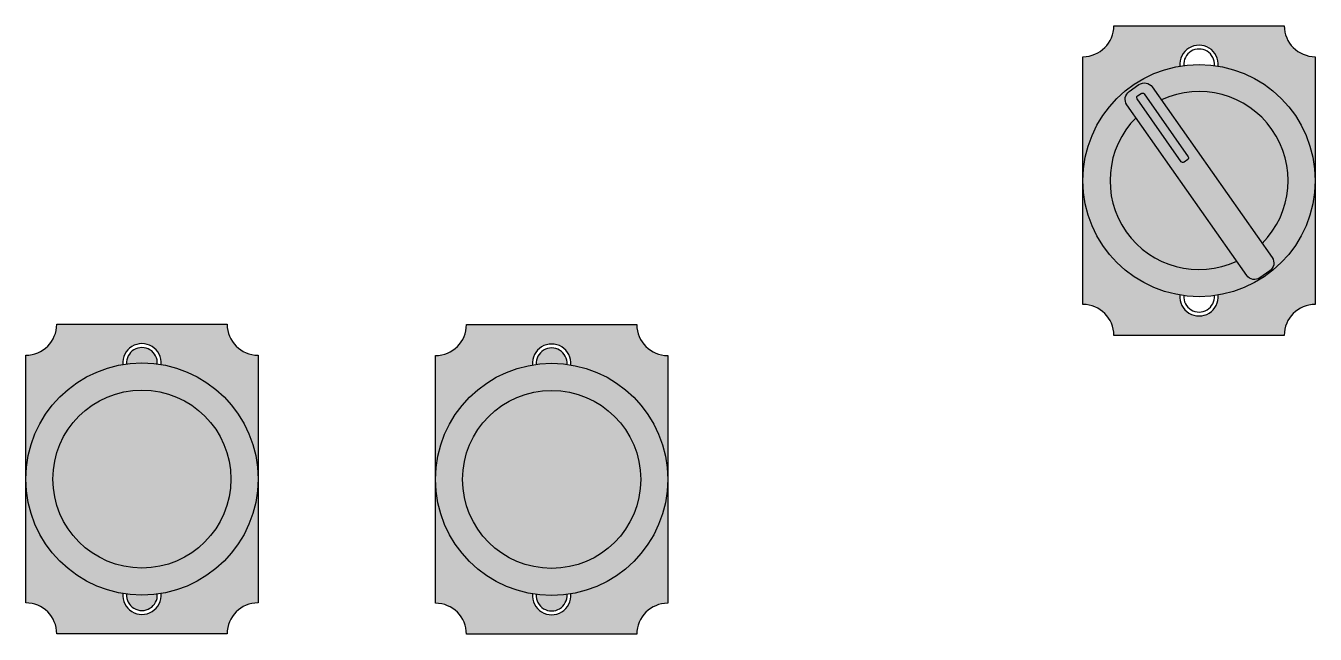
# Model space of a CAD drawing. Header units: millimetres. Extents: x 2499 to 4503, y 2704 to 3691.
# Drawn here: x 4336.2 to 4502.7, y 2929.4 to 3008 of the extents above; entities that cross this region are included whole.
import ezdxf

# ---------------------------------------------------------------- set-up
doc = ezdxf.new("R2010")
doc.units = ezdxf.units.MM
doc.layers.add('Imágenes', color=250, linetype='Continuous')
doc.layers.add('Rellenos sólidos', color=7, linetype='Continuous', true_color=0xffffff)

# ---------------------------------------------------------------- blocks, each defined once
blk = doc.blocks.new('PULSA VERDE')
at = {"layer": 'Imágenes', "true_color": 0xcd2027, "transparency": 33554681}
h = blk.add_hatch(color=242, dxfattribs=at)
h.dxf.hatch_style = 1
h.paths.add_polyline_path([(-15, 0, 1), (15, 0, 1)])
h.paths.add_polyline_path([(11.5, 0, -1), (-11.5, 0, -1)], flags=16)
at = {"layer": 'Imágenes', "true_color": 0xed1f24, "transparency": 33554681}
h = blk.add_hatch(color=240, dxfattribs=at)
h.dxf.hatch_style = 1
h.paths.add_polyline_path([(-11.5, 0, 1), (11.5, 0, 1)])
at = {"layer": 'Rellenos sólidos', "true_color": 0xfeeab9, "transparency": 33554681}
h = blk.add_hatch(color=254, dxfattribs=at)
h.dxf.hatch_style = 1
h.paths.add_polyline_path([(11, 20), (-11, 20, -0.414214), (-15, 16), (-15, 0, -0.366415), (-2.48, 14.79, -1.086593), (2.48, 14.79, -0.366415), (15, 0), (15, 16, -0.414214)])
h.paths.add_polyline_path([(-2.48, -14.79, -0.366415), (-15, 0), (-15, -16, -0.414214), (-11, -20), (11, -20, -0.414214), (15, -16), (15, 0, -0.366415), (2.48, -14.79, -1.086593)])
at = {"layer": 'Rellenos sólidos', "true_color": 0xf1eb1f, "transparency": 33554681}
h = blk.add_hatch(color=2, dxfattribs=at)
h.dxf.hatch_style = 1
h.paths.add_polyline_path([(-1.98, 14.87, -0.066336), (1.98, 14.87, 1.068533)])
h.paths.add_polyline_path([(1.98, -14.87, -0.066336), (-1.98, -14.87, 1.068533)])
at = {"layer": 'Rellenos sólidos', "true_color": 0x139b48, "transparency": 33554681}
h = blk.add_hatch(color=114, dxfattribs=at)
h.dxf.hatch_style = 1
h.paths.add_polyline_path([(-15, 0, 1), (15, 0, 1)])
h.paths.add_polyline_path([(11.5, 0, -1), (-11.5, 0, -1)], flags=16)
at = {"layer": 'Rellenos sólidos', "true_color": 0x58ba48, "transparency": 33554681}
h = blk.add_hatch(color=85, dxfattribs=at)
h.dxf.hatch_style = 1
h.paths.add_polyline_path([(-11.5, 0, 1), (11.5, 0, 1)])
at = {"layer": 'Imágenes', "color": 18, "true_color": 0x000000}
for p, q in [((-11, 20), (11, 20)), ((-15, -16), (-15, 16)), ((15, 16), (15, -16)), ((11, -20), (-11, -20))]:
    blk.add_line(p, q, dxfattribs=at)
for radius in [15, 11.5]:
    blk.add_circle((0, 0), radius, dxfattribs=at)
for centre, radius, start, end in [((-15, 20), 4, 270, 0), ((15, 20), 4, 180, 270), ((0, 15), 2.49, 355.2472, 184.7528), ((0, 15), 1.99, 356.2048, 183.7952), ((0, -15), 2.49, 175.2472, 4.7528), ((0, -15), 1.99, 176.2048, 3.7952), ((-15, -20), 4, 0, 90), ((15, -20), 4, 90, 180)]:
    blk.add_arc(centre, radius, start, end, dxfattribs=at)
blk = doc.blocks.new('PULSA ROJO')
at = {"layer": 'Imágenes', "true_color": 0xcd2027, "transparency": 33554681}
h = blk.add_hatch(color=242, dxfattribs=at)
h.dxf.hatch_style = 1
h.paths.add_polyline_path([(-15, 0, 1), (15, 0, 1)])
h.paths.add_polyline_path([(11.5, 0, -1), (-11.5, 0, -1)], flags=16)
at = {"layer": 'Imágenes', "true_color": 0xed1f24, "transparency": 33554681}
h = blk.add_hatch(color=240, dxfattribs=at)
h.dxf.hatch_style = 1
h.paths.add_polyline_path([(-11.5, 0, 1), (11.5, 0, 1)])
at = {"layer": 'Rellenos sólidos', "true_color": 0xfeeab9, "transparency": 33554681}
h = blk.add_hatch(color=254, dxfattribs=at)
h.dxf.hatch_style = 1
h.paths.add_polyline_path([(11, 20), (-11, 20, -0.414214), (-15, 16), (-15, 0, -0.366415), (-2.48, 14.79, -1.086593), (2.48, 14.79, -0.366415), (15, 0), (15, 16, -0.414214)])
h.paths.add_polyline_path([(-2.48, -14.79, -0.366415), (-15, 0), (-15, -16, -0.414214), (-11, -20), (11, -20, -0.414214), (15, -16), (15, 0, -0.366415), (2.48, -14.79, -1.086593)])
at = {"layer": 'Rellenos sólidos', "true_color": 0xf1eb1f, "transparency": 33554681}
h = blk.add_hatch(color=2, dxfattribs=at)
h.dxf.hatch_style = 1
h.paths.add_polyline_path([(-1.98, 14.87, -0.066336), (1.98, 14.87, 1.068533)])
h.paths.add_polyline_path([(1.98, -14.87, -0.066336), (-1.98, -14.87, 1.068533)])
at = {"layer": 'Imágenes', "color": 18, "true_color": 0x000000}
for points in [[(-11, 20), (11, 20)], [(-15, -16), (-15, 16)], [(15, 16), (15, -16)], [(11, -20), (-11, -20)]]:
    blk.add_lwpolyline(points, dxfattribs=at)
for radius in [15, 11.5]:
    blk.add_circle((0, 0), radius, dxfattribs=at)
for centre, radius, start, end in [((-15, 20), 4, 270, 0), ((15, 20), 4, 180, 270), ((0, 15), 2.49, 355.2472, 184.7528), ((0, 15), 1.99, 356.2048, 183.7952), ((0, -15), 2.49, 175.2472, 4.7528), ((0, -15), 1.99, 176.2048, 3.7952), ((-15, -20), 4, 0, 90), ((15, -20), 4, 90, 180)]:
    blk.add_arc(centre, radius, start, end, dxfattribs=at)
blk = doc.blocks.new('SELECTOR')
at = {"layer": 'Imágenes', "true_color": 0xfeeab9, "transparency": 33554681}
h = blk.add_hatch(color=254, dxfattribs=at)
h.dxf.hatch_style = 1
h.paths.add_polyline_path([(0.79, 13.72, -0.366415), (13.31, -1.07), (13.31, 14.93, -0.414214), (9.31, 18.93), (-12.69, 18.93, -0.414214), (-16.69, 14.93), (-16.69, -1.07, -0.366415), (-4.17, 13.72, -1.086593)])
h.paths.add_polyline_path([(-4.17, -15.87, -0.366415), (-16.69, -1.07), (-16.69, -17.07, -0.414214), (-12.69, -21.07), (9.31, -21.07, -0.414214), (13.31, -17.07), (13.31, -1.07, -0.366415), (0.79, -15.87, -1.086593)])
at = {"layer": 'Imágenes', "transparency": 33554681}
h = blk.add_hatch(color=9, dxfattribs=at)
h.dxf.hatch_style = 1
h.paths.add_polyline_path([(-16.69, -1.07, 1), (13.31, -1.07, 1)])
h.paths.add_polyline_path([(6.45, -9.2), (7.74, -11.03, -0.414214), (7.44, -12.74), (6.17, -13.63, -0.414214), (4.46, -13.33), (3.18, -11.49, -0.83887), (-9.83, 7.05), (-11.01, 8.73, -0.414214), (-10.71, 10.44), (-9.45, 11.33, -0.414214), (-7.74, 11.03), (-6.56, 9.35, -0.83887)], flags=16)
h.paths.add_polyline_path([(-3.1, 2, -0.414214), (-3.16, 1.63), (-3.63, 1.3, -0.414214), (-4, 1.37), (-9.7, 9.49, -0.414214), (-9.64, 9.87), (-9.17, 10.19, -0.414214), (-8.8, 10.13)], flags=0)
h.paths.add_polyline_path([(-7.74, 11.03, 0.414214), (-9.45, 11.33), (-10.71, 10.44, 0.414214), (-11.01, 8.73), (4.46, -13.33, 0.414214), (6.17, -13.63), (7.44, -12.74, 0.414214), (7.74, -11.03)], flags=0)
h.paths.add_polyline_path([(-3.63, 1.3, -0.414214), (-4, 1.37), (-9.7, 9.49, -0.414214), (-9.64, 9.87), (-9.17, 10.19, -0.414214), (-8.8, 10.13), (-3.1, 2, -0.414214), (-3.16, 1.63)], flags=0)
h = blk.add_hatch(color=8, dxfattribs=at)
h.dxf.hatch_style = 1
h.paths.add_polyline_path([(-6.56, 9.35), (6.45, -9.2, 0.83887)])
h.paths.add_polyline_path([(-9.83, 7.05, 0.83887), (3.18, -11.49)])
h.paths.add_polyline_path([(-7.74, 11.03, 0.414214), (-9.45, 11.33), (-10.71, 10.44, 0.414214), (-11.01, 8.73), (4.46, -13.33, 0.414214), (6.17, -13.63), (7.44, -12.74, 0.414214), (7.74, -11.03)])
h.paths.add_polyline_path([(-3.63, 1.3, -0.414214), (-4, 1.37), (-9.7, 9.49, -0.414214), (-9.64, 9.87), (-9.17, 10.19, -0.414214), (-8.8, 10.13), (-3.1, 2, -0.414214), (-3.16, 1.63)], flags=16)
at = {"layer": 'Imágenes', "true_color": 0x000000, "transparency": 33554681}
h = blk.add_hatch(color=18, dxfattribs=at)
h.dxf.hatch_style = 1
h.paths.add_polyline_path([(-7.74, 11.03, 0.414214), (-9.45, 11.33), (-10.71, 10.44, 0.414214), (-11.01, 8.73), (4.46, -13.33, 0.414214), (6.17, -13.63), (7.44, -12.74, 0.414214), (7.74, -11.03)])
h.paths.add_polyline_path([(-3.63, 1.3, -0.414214), (-4, 1.37), (-9.7, 9.49, -0.414214), (-9.64, 9.87), (-9.17, 10.19, -0.414214), (-8.8, 10.13), (-3.1, 2, -0.414214), (-3.16, 1.63)], flags=16)
at = {"layer": 'Imágenes', "transparency": 33554681}
h = blk.add_hatch(color=7, dxfattribs=at)
h.dxf.hatch_style = 1
h.paths.add_polyline_path([(-8.8, 10.13, 0.414214), (-9.17, 10.19), (-9.64, 9.87, 0.414214), (-9.7, 9.49), (-4, 1.37, 0.414214), (-3.63, 1.3), (-3.16, 1.63, 0.414214), (-3.1, 2)])
at = {"layer": 'Imágenes', "color": 18, "true_color": 0x000000}
for points in [[(-12.69, 18.93), (9.31, 18.93)], [(-16.69, -17.07), (-16.69, 14.93)], [(13.31, 14.93), (13.31, -17.07)], [(9.31, -21.07), (-12.69, -21.07)]]:
    blk.add_lwpolyline(points, dxfattribs=at)
for points in [[(-10.71, 10.44), (-9.45, 11.33, -0.414214), (-7.74, 11.03), (7.74, -11.03, -0.414214), (7.44, -12.74), (6.17, -13.63, -0.414214), (4.46, -13.33), (-11.01, 8.73, -0.414214)], [(-9.64, 9.87), (-9.17, 10.19, -0.414214), (-8.8, 10.13), (-3.1, 2, -0.414214), (-3.16, 1.63), (-3.63, 1.3, -0.414214), (-4, 1.37), (-9.7, 9.49, -0.414214)]]:
    blk.add_lwpolyline(points, format="xyb", close=True, dxfattribs=at)
blk.add_circle((-1.69, -1.07), 15, dxfattribs=at)
for centre, radius, start, end in [((-16.69, 18.93), 4, 270, 0), ((13.31, 18.93), 4, 180, 270), ((-1.69, 13.93), 2.49, 355.2472, 184.7528), ((-1.69, 13.93), 1.99, 356.2048, 183.7952), ((-1.69, -1.07), 11.5, 315.0649, 115.0341), ((-1.69, -1.07), 11.5, 135.0649, 295.0341), ((-1.69, -16.07), 2.49, 175.2472, 4.7528), ((-1.69, -16.07), 1.99, 176.2048, 3.7952), ((-16.69, -21.07), 4, 0, 90), ((13.31, -21.07), 4, 90, 180)]:
    blk.add_arc(centre, radius, start, end, dxfattribs=at)

msp = doc.modelspace()

# ---------------------------------------------------------------- block references
at = {"layer": 'Imágenes'}
for name, p in [('SELECTOR', (4489.377, 2989.037)), ('PULSA VERDE', (4351.157, 2949.406)), ('PULSA ROJO', (4404.071, 2949.357))]:
    msp.add_blockref(name, p, dxfattribs=at)

doc.saveas('drawing.dxf')
